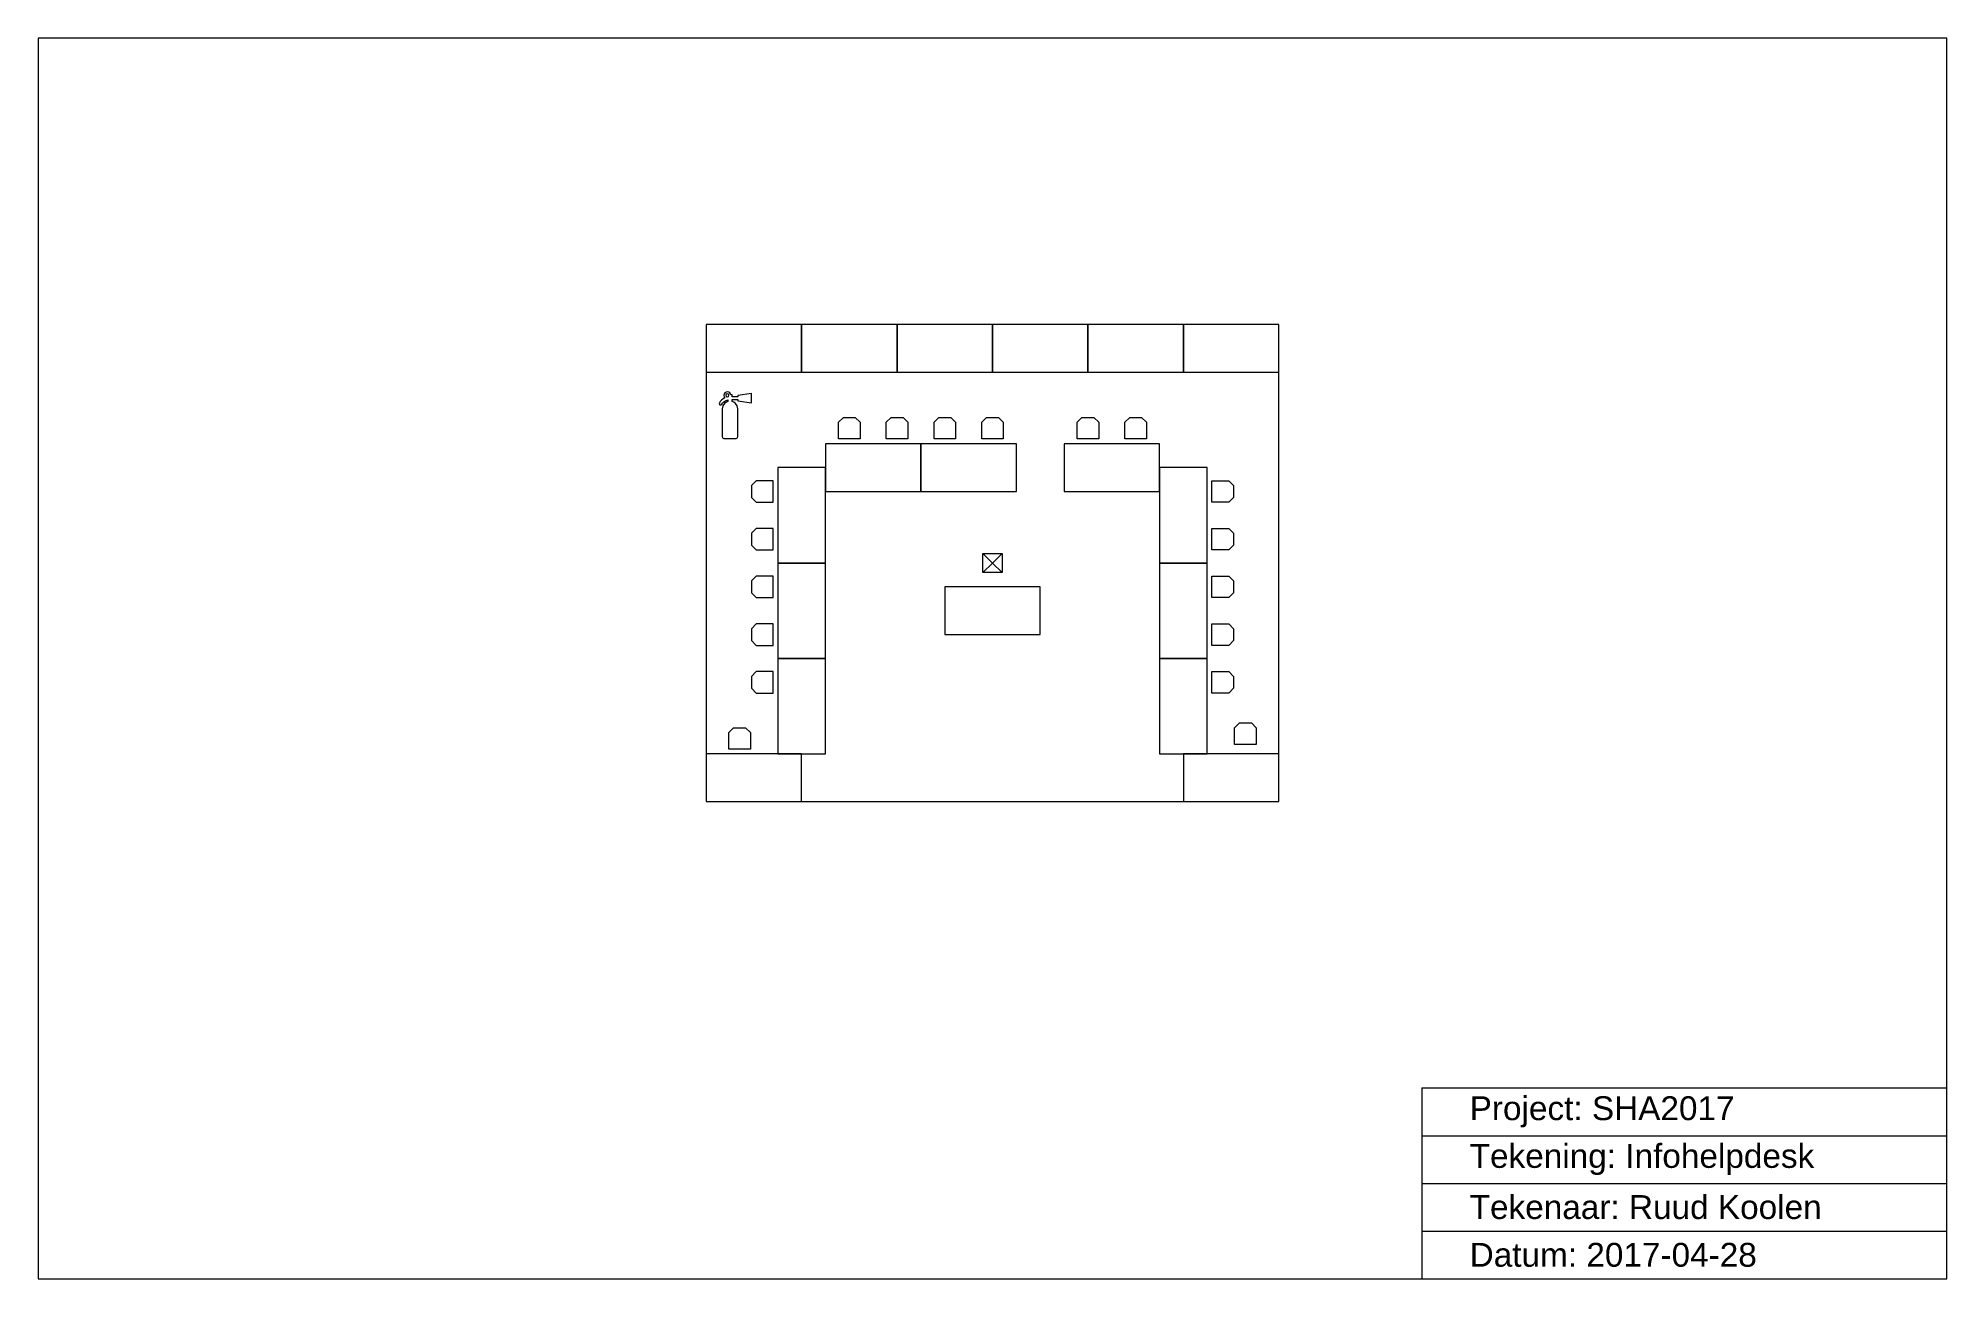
# Model space of a CAD drawing. Header units: metres. Extents: x 0 to 40, y 0 to 26.
import ezdxf

# ---------------------------------------------------------------- set-up
doc = ezdxf.new("R2010")
doc.units = ezdxf.units.M
doc.linetypes.add('ACAD_ISO03W100', pattern=[30, 12, -18])
for name, color, linetype, lineweight, true_color in [('Interior', 6, 'Continuous', 0, 0xff00ff), ('Meta', 178, 'Continuous', 0, 0x000000), ('Symbols', 5, 'Continuous', 0, 0x0000ff), ('Tent', 178, 'Continuous', 0, 0x000000)]:
    doc.layers.add(name, color=color, linetype=linetype, lineweight=lineweight, true_color=true_color)
doc.styles.add('textstyle11', font='')
doc.styles.add('textstyle12', font='')
doc.styles.add('textstyle13', font='')
doc.styles.add('textstyle14', font='')
doc.styles.get('textstyle11').set_extended_font_data('Liberation Sans')
doc.styles.get('textstyle12').set_extended_font_data('Liberation Sans')
doc.styles.get('textstyle13').set_extended_font_data('Liberation Sans')
doc.styles.get('textstyle14').set_extended_font_data('Liberation Sans')

msp = doc.modelspace()

# ---------------------------------------------------------------- linework, layer by layer
at = {"layer": 'Interior', "flags": 128}
for points in [[(16, 19), (16, 20), (14, 20), (14, 19)], [(18, 19), (18, 20), (16, 20), (16, 19)], [(20, 19), (20, 20), (18, 20), (18, 19)], [(22, 19), (22, 20), (20, 20), (20, 19)], [(24, 19), (24, 20), (22, 20), (22, 19)], [(26, 19), (26, 20), (24, 20), (24, 19)], [(16.775, 17.95), (16.875, 18.05), (17.125, 18.05), (17.225, 17.95), (17.225, 17.6), (16.775, 17.6)], [(17.775, 17.95), (17.875, 18.05), (18.125, 18.05), (18.225, 17.95), (18.225, 17.6), (17.775, 17.6)], [(18.775, 17.95), (18.875, 18.05), (19.125, 18.05), (19.225, 17.95), (19.225, 17.6), (18.775, 17.6)], [(19.775, 17.95), (19.875, 18.05), (20.125, 18.05), (20.225, 17.95), (20.225, 17.6), (19.775, 17.6)], [(21.775, 17.95), (21.875, 18.05), (22.125, 18.05), (22.225, 17.95), (22.225, 17.6), (21.775, 17.6)], [(22.775, 17.95), (22.875, 18.05), (23.125, 18.05), (23.225, 17.95), (23.225, 17.6), (22.775, 17.6)], [(18.5, 16.5), (18.5, 17.5), (16.5, 17.5), (16.5, 16.5)], [(20.5, 16.5), (20.5, 17.5), (18.5, 17.5), (18.5, 16.5)], [(23.5, 16.5), (23.5, 17.5), (21.5, 17.5), (21.5, 16.5)], [(16.5, 17), (15.5, 17), (15.5, 15), (16.5, 15)], [(24.5, 17), (23.5, 17), (23.5, 15), (24.5, 15)], [(15.05, 16.725), (14.95, 16.625), (14.95, 16.375), (15.05, 16.275), (15.4, 16.275), (15.4, 16.725)], [(24.95, 16.725), (25.05, 16.625), (25.05, 16.375), (24.95, 16.275), (24.6, 16.275), (24.6, 16.725)], [(15.05, 15.725), (14.95, 15.625), (14.95, 15.375), (15.05, 15.275), (15.4, 15.275), (15.4, 15.725)], [(24.95, 15.725), (25.05, 15.625), (25.05, 15.375), (24.95, 15.275), (24.6, 15.275), (24.6, 15.725)], [(16.5, 15), (15.5, 15), (15.5, 13), (16.5, 13)], [(24.5, 15), (23.5, 15), (23.5, 13), (24.5, 13)], [(15.05, 14.725), (14.95, 14.625), (14.95, 14.375), (15.05, 14.275), (15.4, 14.275), (15.4, 14.725)], [(21, 13.5), (21, 14.5), (19, 14.5), (19, 13.5)], [(24.95, 14.725), (25.05, 14.625), (25.05, 14.375), (24.95, 14.275), (24.6, 14.275), (24.6, 14.725)], [(15.05, 13.725), (14.95, 13.625), (14.95, 13.375), (15.05, 13.275), (15.4, 13.275), (15.4, 13.725)], [(24.95, 13.725), (25.05, 13.625), (25.05, 13.375), (24.95, 13.275), (24.6, 13.275), (24.6, 13.725)], [(16.5, 13), (15.5, 13), (15.5, 11), (16.5, 11)], [(24.5, 13), (23.5, 13), (23.5, 11), (24.5, 11)], [(15.05, 12.725), (14.95, 12.625), (14.95, 12.375), (15.05, 12.275), (15.4, 12.275), (15.4, 12.725)], [(24.95, 12.725), (25.05, 12.625), (25.05, 12.375), (24.95, 12.275), (24.6, 12.275), (24.6, 12.725)], [(25.075, 11.55), (25.175, 11.65), (25.425, 11.65), (25.525, 11.55), (25.525, 11.2), (25.075, 11.2)], [(14.475, 11.45), (14.575, 11.55), (14.825, 11.55), (14.925, 11.45), (14.925, 11.1), (14.475, 11.1)], [(16, 10), (16, 11), (14, 11), (14, 10)], [(26, 10), (26, 11), (24, 11), (24, 10)]]:
    msp.add_lwpolyline(points, close=True, dxfattribs=at)
at = {"layer": 'Meta'}
for p, q in [((0, 26), (0, 0)), ((40, 26), (0, 26)), ((40, 0), (40, 26)), ((29, 4), (40, 4)), ((29, 4), (29, 0)), ((29, 3), (40, 3)), ((29, 2), (40, 2)), ((29, 1), (40, 1)), ((0, 0), (40, 0))]:
    msp.add_line(p, q, dxfattribs=at)
at = {"layer": 'Symbols'}
for p, q in [((14.443, 18.483), (14.443, 18.483)), ((14.454, 18.421), (14.454, 18.387)), ((14.546, 18.529), (14.513, 18.529)), ((14.546, 18.487), (14.546, 18.529)), ((14.662, 18.487), (14.546, 18.487)), ((14.546, 18.387), (14.546, 18.428)), ((14.546, 18.428), (14.662, 18.428)), ((14.948, 18.555), (14.662, 18.514)), ((14.662, 18.514), (14.662, 18.487)), ((14.662, 18.428), (14.662, 18.403)), ((14.662, 18.403), (14.948, 18.36)), ((14.948, 18.36), (14.948, 18.555)), ((14.454, 18.387), (14.454, 18.387)), ((14.662, 17.651), (14.662, 18.23)), ((14.371, 17.613), (14.626, 17.613))]:
    msp.add_line(p, q, dxfattribs=at)
at = {"layer": 'Symbols', "flags": 128}
msp.add_lwpolyline([(14.336, 18.23), (14.336, 17.651)], dxfattribs=at)
at = {"layer": 'Symbols'}
for start, end in [(90.001, 179.9955), (180.0072, 269.9997), (0.0013, 89.9932), (270.0061, 359.996)]:
    msp.add_arc((14.443, 18.516), 0.033, start, end, dxfattribs=at)
for points in [[(14.393, 18.463), (14.348, 18.447), (14.289, 18.391), (14.277, 18.357)], [(14.329, 18.329), (14.352, 18.362), (14.378, 18.402), (14.454, 18.421)], [(14.444, 18.589), (14.405, 18.589), (14.369, 18.558), (14.369, 18.512)], [(14.369, 18.512), (14.369, 18.49), (14.382, 18.47), (14.393, 18.463)], [(14.513, 18.529), (14.513, 18.555), (14.484, 18.589), (14.444, 18.589)], [(14.277, 18.357), (14.261, 18.324), (14.306, 18.297), (14.329, 18.329)], [(14.454, 18.387), (14.423, 18.381), (14.336, 18.33), (14.336, 18.23)], [(14.662, 18.23), (14.662, 18.33), (14.578, 18.381), (14.546, 18.387)], [(14.336, 17.651), (14.336, 17.637), (14.342, 17.613), (14.371, 17.613)], [(14.626, 17.613), (14.655, 17.613), (14.662, 17.637), (14.662, 17.651)]]:
    msp.add_open_spline(points, degree=3, dxfattribs=at)
at = {"layer": 'Tent'}
for p, q in [((26, 20), (14, 20)), ((14, 20), (14, 10)), ((26, 10), (26, 20)), ((19.8, 14.8), (19.8, 15.2)), ((19.8, 15.2), (20.2, 15.2)), ((19.8, 15.2), (20, 15)), ((19.8, 14.8), (20, 15)), ((20, 15), (20.2, 15.2)), ((20, 15), (20.2, 14.8)), ((20.2, 15.2), (20.2, 14.8)), ((20.2, 14.8), (19.8, 14.8))]:
    msp.add_line(p, q, dxfattribs=at)
at = {"layer": 'Tent', "linetype": 'ACAD_ISO03W100', "ltscale": 10}
msp.add_line((14, 10), (26, 10), dxfattribs=at)

# ---------------------------------------------------------------- texts
at = {"layer": 'Meta', "char_height": 0.5, "attachment_point": 4}
for s, insert, style in [('Project: SHA2017', (30, 3.5), 'textstyle11'), ('Tekening: Infohelpdesk', (30, 2.5), 'textstyle12'), ('Tekenaar: Ruud Koolen', (30, 1.5), 'textstyle13'), ('Datum: 2017-04-28', (30, 0.5), 'textstyle14')]:
    msp.add_mtext(s, dxfattribs=dict(at, insert=insert, style=style))

doc.saveas('drawing.dxf')
